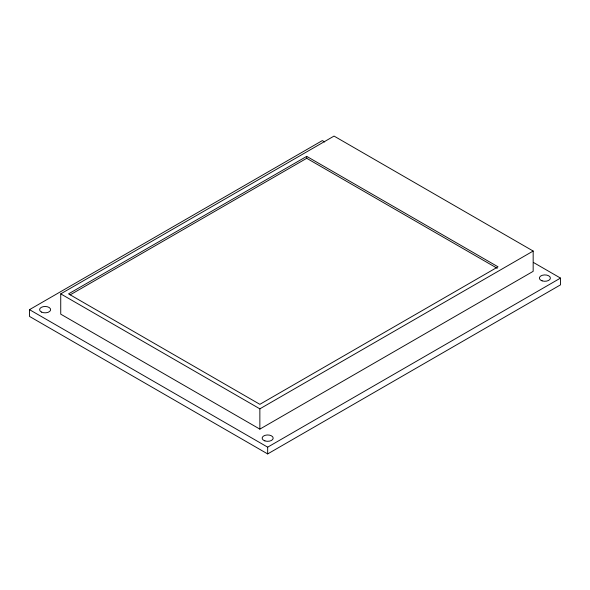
<?xml version="1.0" encoding="UTF-8"?>
<svg xmlns="http://www.w3.org/2000/svg" width="590" height="590" viewBox="0 0 590 590"><rect width="100%" height="100%" fill="white"/><g stroke="black" fill="none" stroke-linecap="round" stroke-linejoin="round"><path stroke-width="0.89" d="M533.419 262.454L560.5 278.096L560.5 284.859L267.668 453.924L29.5 316.417L29.5 309.654L322.332 140.59L324.721 141.969M60.733 293.872L334.043 136.076L533.168 251.045L533.168 271.334L259.858 429.122L60.733 314.16L60.733 293.872L259.858 408.833L533.168 251.045M306.712 156.365L68.543 293.872L259.858 404.327L498.026 266.82L306.712 156.365L306.712 158.297L70.136 294.882M29.5 309.654L267.668 447.161L560.5 278.096M306.712 158.297L497.23 268.295M267.668 447.161L267.668 453.924M259.858 408.833L259.858 429.122M542.122 280.855A5.524 3.186 0 0 0 550.404 278.096A5.524 3.186 0 0 0 542.122 275.331A5.524 3.186 0 0 0 542.122 280.855M41.632 312.125A5.524 3.186 0 0 0 50.57 310.156A5.524 3.186 0 0 0 43.151 306.675A5.524 3.186 0 0 0 41.632 312.125M264.91 440.9A5.524 3.186 0 0 0 273.192 438.141A5.524 3.186 0 0 0 264.91 435.383A5.524 3.186 0 0 0 264.91 440.9"/></g></svg>
